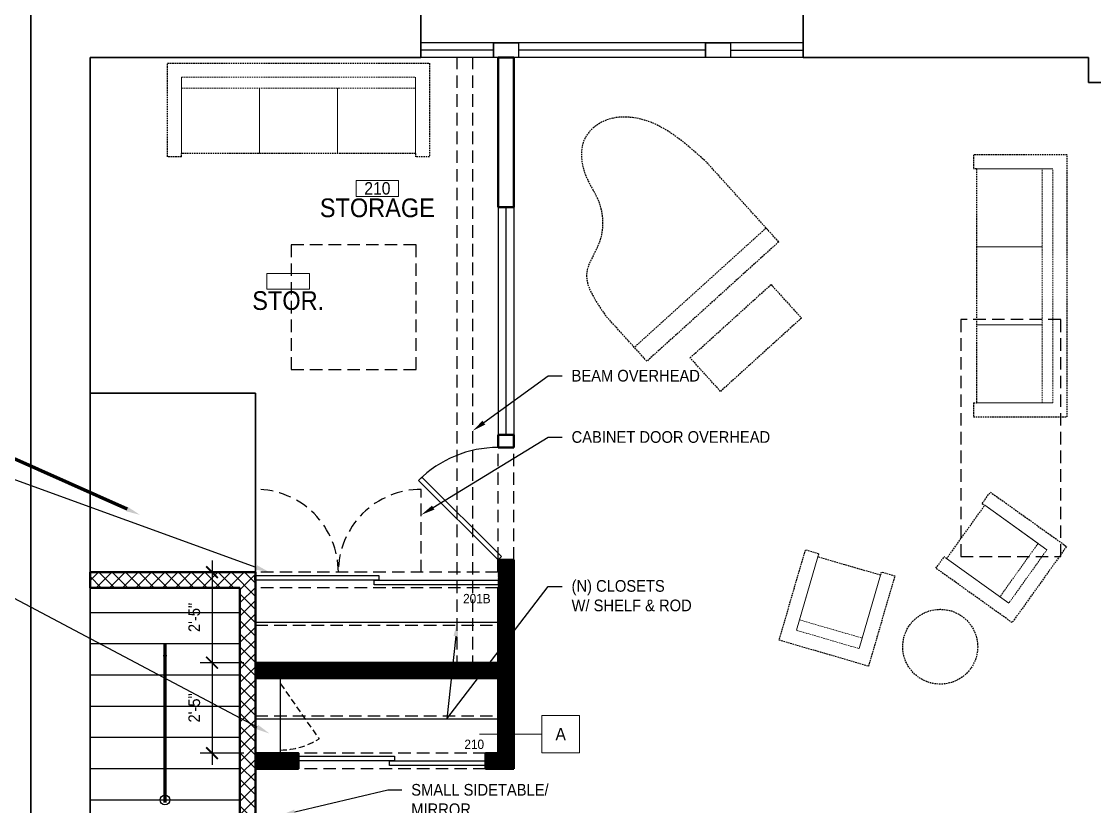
# Model space of a CAD drawing. Header units: inches. Extents: x -3240 to 2438, y -1045 to 802.
# Drawn here: x -843 to -499.1, y -257.6 to -5.9 of the extents above; entities that cross this region are included whole.
import ezdxf
from ezdxf import colors
from ezdxf.entities.mleader import LeaderData, LeaderLine
from ezdxf.enums import TextEntityAlignment as Align
from ezdxf.math import Vec2, Vec3

# ---------------------------------------------------------------- set-up
doc = ezdxf.new("R2010")
doc.units = ezdxf.units.IN
doc.header["$LTSCALE"] = 4
doc.header["$MEASUREMENT"] = 0
doc.header["$PDMODE"] = 35
doc.header["$PDSIZE"] = -5
for name, pattern in [('DASHED', [0.75, 0.5, -0.25]), ('DASHEDX2', [1.5, 1, -0.5]), ('HIDDEN2', [0.1875, 0.125, -0.0625])]:
    doc.linetypes.add(name, pattern=pattern)
doc.layers.get('0').update_dxf_attribs({"linetype": 'CONTINUOUS'})
doc.layers.get('Defpoints').update_dxf_attribs({"linetype": 'CONTINUOUS'})
for name, color, linetype in [('0 @ 48', 7, 'CONTINUOUS'), ('A-FLOR-STAIR', 6, 'CONTINUOUS'), ('A-NOTE-REF-1_4', 8, 'CONTINUOUS'), ('A-WALL-HTCH', 40, 'CONTINUOUS')]:
    doc.layers.add(name, color=color, linetype=linetype)
for name, color, linetype, lineweight in [('0-OWNER', 7, 'HIDDEN2', 25), ('A-DOOR-HEAD', 7, 'DASHEDX2', 25), ('A-DOOR-PRHT', 7, 'CONTINUOUS', 25), ('A-EQPM-MOVE', 7, 'CONTINUOUS', 25), ('A-EQPM-MOVE-DET', 9, 'CONTINUOUS', 9), ('A-FLOR-CASE', 6, 'CONTINUOUS', 25), ('A-FLOR-CASE-OVHD', 7, 'DASHED', 25), ('A-FLOR-LEVL', 4, 'CONTINUOUS', 35), ('A-FLOR-OVHD', 7, 'DASHEDX2', 25), ('A-GLAZ-PRHT', 7, 'CONTINUOUS', 25), ('A-NOTE', 8, 'CONTINUOUS', 15), ('A-NOTE-DIM', 8, 'CONTINUOUS', 15), ('A-NOTE-RCP', 8, 'CONTINUOUS', 15), ('A-NOTE-REF', 8, 'CONTINUOUS', 15), ('A-NOTE-REF @ 48', 8, 'CONTINUOUS', 15), ('A-NOTE-SPEC', 8, 'CONTINUOUS', 15), ('A-WALL-CORE', 4, 'CONTINUOUS', 35), ('A-WALL-FULL', 3, 'CONTINUOUS', 50), ('X', 1, 'CONTINUOUS', 100)]:
    doc.layers.add(name, color=color, linetype=linetype, lineweight=lineweight)
doc.styles.add('1_4SM', font='swisse.ttf', dxfattribs={"width": 0.9, "height": 4})
doc.styles.add('ANNOT-SM', font='swisse.ttf', dxfattribs={"width": 0.9, "height": 0.078125})
doc.styles.add('STAT-MD', font='swisse.ttf', dxfattribs={"width": 0.9, "height": 0.125})
doc.styles.add('STAT-SM', font='swisse.ttf', dxfattribs={"width": 0.9, "height": 0.078125})
doc.dimstyles.new('DIM-ANNOT', dxfattribs={"dimtxt": 0.078125, "dimasz": 0.078125, "dimexe": 0.078125, "dimexo": 0.078125, "dimgap": 0.078125, "dimtad": 1, "dimzin": 11, "dimdsep": 46, "dimlunit": 4, "dimtxsty": 'ANNOT-SM', "dimblk1": 'ARCHTICK', "dimblk2": 'ARCHTICK', "dimsah": 1, "dimcen": 0, "dimdle": 0.078125, "dimclrd": 8, "dimclre": 8, "dimclrt": 8, "dimadec": 0, "dimazin": 0, "dimtfac": 4, "dimtofl": 0, "dimtmove": 2, "dimatfit": 3, "dimfxl": 1, "dimfrac": 2, "dimtzin": 0, "dimarcsym": 0})
doc.dimstyles.new('DIM1_4$7', dxfattribs={"dimtxt": 4, "dimasz": 4, "dimexe": 2, "dimexo": 2, "dimgap": 2, "dimtad": 0, "dimzin": 11, "dimdsep": 46, "dimlunit": 4, "dimtxsty": '1_4SM', "dimcen": 4, "dimdle": 2, "dimclrd": 8, "dimclre": 8, "dimclrt": 8, "dimadec": 0, "dimazin": 0, "dimtfac": 4, "dimtofl": 0, "dimtmove": 1, "dimatfit": 3, "dimfxl": 1, "dimfrac": 2, "dimtzin": 0, "dimarcsym": 0})

# ---------------------------------------------------------------- blocks, each defined once
blk = doc.blocks.new('*U22')
at = {"layer": 'A-DOOR-HEAD'}
for p, q in [((0, 0), (60, 0)), ((0, -5), (60, -5))]:
    blk.add_line(p, q, dxfattribs=at)
at = {"layer": 'A-DOOR-PRHT'}
for points in [[(0, -4), (30.75, -4), (30.75, -2.5), (0, -2.5)], [(29.25, -2.5), (60, -2.5), (60, -1), (29.25, -1)]]:
    blk.add_lwpolyline(points, close=True, dxfattribs=at)
blk = doc.blocks.new('P-OWNER-KIRKLAND BABY GRAND PIANO')
blk.add_lwpolyline([(-21.75, 19.76), (-25.26, 5.7), (8.69, -2.79), (12.21, 11.28)], close=True)
at = {"layer": 'A-EQPM-MOVE', "linetype": 'ByBlock'}
for p, q in [((24.94, 16.86), (29.64, 35.68)), ((-30.36, 30.68), (24.94, 16.86))]:
    blk.add_line(p, q, dxfattribs=at)
blk.add_lwpolyline([(-30.36, 30.68), (-22.01, 64.1)], dxfattribs=at)
blk.add_spline([(-22.01, 64.1), (-8.74, 87.23), (-0.12, 91.14), (8.81, 89.18), (14.09, 79.15), (14.4, 69.37), (20.58, 57.51), (29.18, 49.95), (30.28, 44.12), (29.64, 35.68)], degree=3, dxfattribs=at)
at = {"layer": 'A-EQPM-MOVE-DET', "linetype": 'ByBlock'}
blk.add_line((-28.91, 36.5), (26.39, 22.68), dxfattribs=at)
blk = doc.blocks.new('*U13')
at = {"layer": 'A-EQPM-MOVE', "linetype": 'ByBlock'}
for p, q in [((-15, -30), (-15, 0)), ((-15, 0), (15, 0)), ((15, 0), (15, -30)), ((-10.5, -30), (-15, -30)), ((-10.5, -30), (-10.5, -29)), ((10.5, -29), (-10.5, -29)), ((10.5, -29), (10.5, -30)), ((15, -30), (10.5, -30))]:
    blk.add_line(p, q, dxfattribs=at)
at = {"layer": 'A-EQPM-MOVE-DET', "linetype": 'ByBlock'}
for p, q in [((-10.5, -4.5), (10.5, -4.5)), ((-10.5, -8), (10.5, -8))]:
    blk.add_line(p, q, dxfattribs=at)
at = {"layer": 'A-EQPM-MOVE-DET'}
for p, q in [((-10.5, -29), (-10.5, -4.5)), ((10.5, -29), (10.5, -4.5)), ((-10.5, -29), (-10.5, -8))]:
    blk.add_line(p, q, dxfattribs=at)
blk = doc.blocks.new('*U14')
at = {"layer": 'A-EQPM-MOVE', "linetype": 'ByBlock'}
for p, q in [((-42, -30), (-42, 0)), ((-42, 0), (42, 0)), ((42, 0), (42, -30)), ((-37.5, -30), (-42, -30)), ((-37.5, -30), (-37.5, -29)), ((37.5, -29), (-37.5, -29)), ((37.5, -29), (37.5, -30)), ((42, -30), (37.5, -30))]:
    blk.add_line(p, q, dxfattribs=at)
at = {"layer": 'A-EQPM-MOVE-DET', "linetype": 'ByBlock'}
for p, q in [((-37.5, -4.5), (37.5, -4.5)), ((-37.5, -8), (37.5, -8))]:
    blk.add_line(p, q, dxfattribs=at)
at = {"layer": 'A-EQPM-MOVE-DET'}
for p, q in [((-37.5, -29), (-37.5, -4.5)), ((37.5, -29), (37.5, -4.5)), ((-37.5, -29), (-37.5, -8)), ((-12.5, -29), (-12.5, -8)), ((12.5, -29), (12.5, -8))]:
    blk.add_line(p, q, dxfattribs=at)
blk = doc.blocks.new('00-REF-ROOMT')
at = {"layer": 'A-NOTE-SPEC'}
blk.add_lwpolyline([(-0.1418, 0.1805), (0.1418, 0.1805), (0.1418, 0.0752), (-0.1418, 0.0752)], close=True, dxfattribs=at)
at = {"layer": 'A-NOTE', "width": 0.9}
for tag, height, style, p in [('ROOM', 0.125, 'STAT-MD', (0, -0.0637)), ('AREA', 0.0833, 'STAT-SM', (0, -0.1744))]:
    blk.add_attdef(tag, text='', height=height, dxfattribs=dict(at, style=style)).set_placement(p, align=Align.CENTER)
at = {"layer": 'A-NOTE-RCP', "style": 'STAT-SM', "width": 0.9}
blk.add_attdef('ELEV', text='', height=0.0833, dxfattribs=at).set_placement((0, 0.0382), align=Align.TOP_CENTER)
at = {"layer": 'A-NOTE-SPEC', "style": 'STAT-SM', "width": 0.9}
blk.add_attdef('NUMBER', text='', height=0.0833, dxfattribs=at).set_placement((0, 0.0873), align=Align.CENTER)
blk = doc.blocks.new('*U18')
at = {"layer": 'A-DOOR-HEAD'}
for p, q in [((0, 0), (36, 0)), ((0, -5), (36, -5))]:
    blk.add_line(p, q, dxfattribs=at)
at = {"layer": 'A-DOOR-PRHT'}
blk.add_lwpolyline([(0, 0), (1.06, -1.06), (26.52, 24.4), (25.46, 25.46)], close=True, dxfattribs=at)
blk.add_arc((0, 0), 36, 0, 45, dxfattribs=at)
blk = doc.blocks.new('*U21')
at = {"layer": 'A-DOOR-HEAD'}
for p, q in [((0, 0), (78, 0)), ((0, -5), (78, -5))]:
    blk.add_line(p, q, dxfattribs=at)
at = {"layer": 'A-DOOR-PRHT'}
for points in [[(0, -4), (39.75, -4), (39.75, -2.5), (0, -2.5)], [(38.25, -2.5), (78, -2.5), (78, -1), (38.25, -1)]]:
    blk.add_lwpolyline(points, close=True, dxfattribs=at)
blk = doc.blocks.new('_ARCHTICK')
at = {"color": 0, "linetype": 'ByBlock', "const_width": 0.15}
blk.add_lwpolyline([(-0.5, -0.5), (0.5, 0.5)], dxfattribs=at)
blk = doc.blocks.new('*D53')
at = {"layer": 'A-NOTE-DIM', "color": 8, "lineweight": -2, "transparency": 16777216}
for p, q in [((-781.93, -178.75), (-781.93, -215.25)), ((-771.75, -182.5), (-785.68, -182.5)), ((-771.75, -211.5), (-785.68, -211.5))]:
    blk.add_line(p, q, dxfattribs=at)
at = {"layer": 'Defpoints', "color": 0, "transparency": 16777216}
for p in [(-768, -182.5), (-781.93, -211.5), (-768, -211.5)]:
    blk.add_point(p, dxfattribs=at)
at = {"layer": 'A-NOTE-DIM', "color": 8, "lineweight": -2, "transparency": 16777216, "xscale": 3.75, "yscale": 3.75, "zscale": 3.75}
for p, rotation in [((-781.93, -182.5), 90), ((-781.93, -211.5), 270)]:
    blk.add_blockref('_ARCHTICK', p, dxfattribs=dict(at, rotation=rotation))
at = {"layer": 'A-NOTE-DIM', "color": 8, "transparency": 16777216, "insert": (-787.6, -197), "char_height": 3.75, "attachment_point": 5, "rotation": 90, "style": 'ANNOT-SM'}
blk.add_mtext('2\'-5" ', dxfattribs=at)
blk = doc.blocks.new('*D54')
at = {"layer": 'A-NOTE-DIM', "color": 8, "lineweight": -2, "transparency": 16777216}
for p, q in [((-781.93, -207.75), (-781.93, -244.25)), ((-771.75, -211.5), (-785.68, -211.5)), ((-771.75, -240.5), (-785.68, -240.5))]:
    blk.add_line(p, q, dxfattribs=at)
at = {"layer": 'Defpoints', "color": 0, "transparency": 16777216}
for p in [(-768, -211.5), (-781.93, -240.5), (-768, -240.5)]:
    blk.add_point(p, dxfattribs=at)
at = {"layer": 'A-NOTE-DIM', "color": 8, "lineweight": -2, "transparency": 16777216, "xscale": 3.75, "yscale": 3.75, "zscale": 3.75}
for p, rotation in [((-781.93, -211.5), 90), ((-781.93, -240.5), 270)]:
    blk.add_blockref('_ARCHTICK', p, dxfattribs=dict(at, rotation=rotation))
at = {"layer": 'A-NOTE-DIM', "color": 8, "transparency": 16777216, "insert": (-787.6, -226), "char_height": 3.75, "attachment_point": 5, "rotation": 90, "style": 'ANNOT-SM'}
blk.add_mtext('2\'-5" ', dxfattribs=at)
blk = doc.blocks.new('*U25')
at = {"layer": 'A-NOTE-REF'}
blk.add_line((0.125, 0), (0.5412, 0), dxfattribs=at)
blk.add_lwpolyline([(-0.125, -0.125), (0.125, -0.125), (0.125, 0.125), (-0.125, 0.125)], close=True, dxfattribs=at)
at = {"layer": 'A-NOTE-REF', "style": 'STAT-SM', "width": 0.9}
blk.add_attdef('PARTITION', text='', height=0.0833, dxfattribs=at).set_placement((0, 0), align=Align.MIDDLE)
for tag, p in [('1', (0.1967, 0)), ('2', (0.1967, -0.1185))]:
    blk.add_attdef(tag, text='', height=0.0833, dxfattribs=at).set_placement(p, align=Align.MIDDLE_LEFT)
blk = doc.blocks.new('00-REF-DOOR')
at = {"layer": 'A-NOTE-REF', "style": 'STAT-SM', "width": 0.9}
blk.add_attdef('DOOR', text='', height=0.0625, rotation=90, dxfattribs=at).set_placement((0, 0), align=Align.BOTTOM_LEFT)
blk = doc.blocks.new('P-BASE02')
at = {"layer": 'A-WALL-HTCH'}
h = blk.add_hatch(dxfattribs=at)
h.set_pattern_fill('ANSI37', color=256, scale=24, style=0)
h.set_pattern_definition([(45, (200, 0), (-2.12132, 2.12132), []), (135, (200, 0), (-2.12132, -2.12132), [])])
h.paths.add_polyline_path([(-768.01, -266.92), (-768.01, -260.92), (-768, -260.92), (-768, -182.5), (-821, -182.5), (-821, -187.5), (-773, -187.5), (-773, -266.92)])
h.paths.add_polyline_path([(-731.25, -340.5), (-731.25, -334.5), (-821, -334.5), (-821, -340.5)])
h.paths.add_polyline_path([(-695.25, -334.5), (-695.25, -340.5), (-685.25, -340.5), (-685.25, -334.5)])
at = {"layer": 'A-FLOR-LEVL'}
blk.add_lwpolyline([(-821, -182.5), (-821, -125.13), (-768, -125.13), (-768, -182.5)], dxfattribs=at)
at = {"layer": 'A-FLOR-OVHD'}
for points in [[(-756.55, -117.5), (-716.55, -117.5), (-716.55, -77.5), (-756.55, -77.5)], [(-541.95, -177.5), (-509.95, -177.5), (-509.95, -101.5), (-541.95, -101.5)]]:
    blk.add_lwpolyline(points, close=True, dxfattribs=at)
at = {"layer": 'A-FLOR-STAIR'}
for p, q in [((-773, -195.5), (-821, -195.5)), ((-773, -205.5), (-821, -205.5)), ((-773, -215.5), (-821, -215.5)), ((-773, -225.5), (-821, -225.5)), ((-773, -235.5), (-821, -235.5)), ((-773, -245.5), (-821, -245.5)), ((-821, -255.5), (-773, -255.5))]:
    blk.add_line(p, q, dxfattribs=at)
at = {"layer": 'A-GLAZ-PRHT'}
for p, q in [((-592.5, -12.75), (-715, -12.75)), ((-691.75, -12.75), (-691.75, -17.5)), ((-683.75, -12.75), (-683.75, -17.5)), ((-623.75, -12.75), (-623.75, -17.5)), ((-615.75, -12.75), (-615.75, -17.5)), ((-691.75, -15.12), (-715, -15.12)), ((-623.75, -15.12), (-683.75, -15.12)), ((-615.75, -15.12), (-592.5, -15.12)), ((-592.5, -17.5), (-715, -17.5)), ((-690.25, -65.5), (-690.25, -138.5)), ((-687.75, -65.5), (-687.75, -138.5)), ((-685.25, -65.5), (-685.25, -138.5))]:
    blk.add_line(p, q, dxfattribs=at)
for points in [[(-683.75, -17.5), (-691.75, -17.5), (-691.75, -12.75), (-683.75, -12.75)], [(-615.75, -17.5), (-623.75, -17.5), (-623.75, -12.75), (-615.75, -12.75)]]:
    blk.add_lwpolyline(points, close=True, dxfattribs=at)
at = {"layer": 'A-NOTE-REF-1_4'}
blk.add_circle((-797, -255.5), 1.55, dxfattribs=at)
at = {"layer": 'A-WALL-CORE'}
for p, q in [((-840, -718), (-840, 0)), ((-715, -17.5), (-715, 0)), ((-592.5, -17.5), (-592.5, 0)), ((-821, -700.5), (-821, -17.5)), ((-821, -17.5), (-715, -17.5)), ((-592.5, -17.5), (-501, -17.5)), ((-501, -25.5), (-501, -17.5)), ((-481, -25.5), (-501, -25.5))]:
    blk.add_line(p, q, dxfattribs=at)
at = {"layer": 'A-WALL-FULL'}
for p, q in [((-690.25, -17.5), (-690.25, -65.5)), ((-685.25, -17.5), (-690.25, -17.5)), ((-685.25, -17.5), (-685.25, -65.5)), ((-690.25, -65.5), (-685.25, -65.5)), ((-690.25, -138.5), (-685.25, -138.5)), ((-690.25, -138.5), (-690.25, -142.5)), ((-685.25, -138.5), (-685.25, -142.5)), ((-690.25, -178.5), (-690.25, -182.5)), ((-685.25, -178.5), (-685.25, -187.5)), ((-821, -182.5), (-768, -182.5)), ((-821, -182.5), (-821, -187.5)), ((-821, -187.5), (-773, -187.5)), ((-773, -187.5), (-773, -266.92)), ((-768, -260.92), (-768, -187.5))]:
    blk.add_line(p, q, dxfattribs=at)
at = {"layer": 'A-NOTE-REF @ 48', "xscale": 48, "yscale": 48, "zscale": 48}
blk.add_blockref('00-REF-ROOMT', (-757.51, -95.35), dxfattribs=at).add_auto_attribs({'ROOM': 'STOR.'})
at = {"layer": 'A-NOTE-REF'}
ml = blk.add_multileader_mtext('Standard', dxfattribs=at)
ml.set_content('MOVE AV OUTLETS/EQUIPMENT FROM THIS LOCATION', color=256, style='ANNOT-SM')
ml.set_leader_properties()
ml.build(insert=Vec2(0, 0))
ml.multileader.update_dxf_attribs({"dogleg_length": 0.0938, "arrow_head_size": 4.5, "scale": 48})
ctx = ml.context
ctx.base_point, ctx.scale, ctx.char_height, ctx.arrow_head_size, ctx.landing_gap_size, ctx.plane_origin = Vec3(-912.82, -145.62), 48, 3.75, 4.5, 3, Vec3(-840.15, -188.83)
ctx.text_align_type = 2
notes = []
notes.append((ctx, [(0, (1, 1, 0), (-846.56, -145.62), (-1, 0), 4.5, [(0, [(-805, -164.12)], 0, [])])]))
ctx.mtext.insert, ctx.mtext.width, ctx.mtext.alignment, ctx.mtext.flow_direction = Vec3(-854.06, -143.69), 33.4074, 3, 5
at = {"layer": 'A-NOTE-REF-1_4'}
blk.add_leader([(-797, -205.5), (-797, -256.32)], dimstyle='DIM1_4$7', override={"dimgap": 2, "dimtad": 0}, dxfattribs=at)
for ctx, leaders in notes:
    for number, flags, end, landing, length, lines in leaders:
        leader = LeaderData()
        leader.index, (leader.has_last_leader_line, leader.has_dogleg_vector, leader.attachment_direction) = number, flags
        leader.last_leader_point, leader.dogleg_vector, leader.dogleg_length = Vec3(end), Vec3(landing), length
        for number, points, colour, breaks in lines:
            line = LeaderLine()
            line.index, line.vertices, line.color, line.breaks = number, Vec3.list(points), colors.encode_raw_color(colour), breaks
            leader.lines.append(line)
        ctx.leaders.append(leader)

msp = doc.modelspace()

# ---------------------------------------------------------------- hatches: boundary and pattern name
at = {"layer": 'A-WALL-HTCH'}
h = msp.add_hatch(dxfattribs=at)
h.set_pattern_fill('ANSI31', color=256)
h.paths.add_polyline_path([(-685.25, -178.5), (-690.25, -178.5), (-690.25, -211.5), (-768, -211.5), (-768, -216.5), (-690.25, -216.5), (-690.25, -240.5), (-694.25, -240.5), (-694.25, -245.5), (-685.25, -245.5)])
h.paths.add_polyline_path([(-754.25, -240.5), (-768, -240.5), (-768, -245.5), (-754.25, -245.5)], flags=17)
h.paths.add_polyline_path([(-768, -266.92), (-773, -266.92), (-773, -294.5), (-768, -294.5)])
h.paths.add_polyline_path([(-685.25, -344.5), (-691.25, -344.5), (-691.25, -380.5), (-685.25, -380.5)])

# ---------------------------------------------------------------- linework, layer by layer
at = {"layer": '0-OWNER'}
msp.add_circle((-548.548, -206.391), 12, dxfattribs=at)
at = {"layer": 'A-FLOR-CASE'}
for p, q in [((-768, -198.5), (-690.25, -198.5)), ((-760, -240.5), (-760, -216.5)), ((-768, -229.5), (-690.25, -229.5))]:
    msp.add_line(p, q, dxfattribs=at)
at = {"layer": 'A-FLOR-CASE-OVHD'}
msp.add_lwpolyline([(-760, -218.242), (-747.631, -235.891, -0.1429102), (-760, -239.5)], format="xyb", dxfattribs=at)
at = {"layer": 'A-FLOR-OVHD'}
for p, q in [((-703.452, -17.25), (-703.452, -211.5)), ((-698.452, -17.25), (-698.452, -211.5)), ((-768, -199.5), (-690.25, -199.5)), ((-768, -228.5), (-690.25, -228.5))]:
    msp.add_line(p, q, dxfattribs=at)
for points in [[(-768, -182.5), (-768, -155.942, -0.4142136), (-741.442, -182.5, -1)], [(-714.884, -182.5), (-714.884, -155.942, 0.4142136), (-741.442, -182.5, 1)]]:
    msp.add_lwpolyline(points, format="xyb", dxfattribs=at)
at = {"layer": 'A-WALL-FULL'}
for p, q in [((-690.25, -142.5), (-685.25, -142.5)), ((-690.25, -178.5), (-685.25, -178.5)), ((-768, -187.5), (-768, -182.5)), ((-690.25, -187.5), (-690.25, -211.5)), ((-685.25, -187.5), (-685.25, -245.5)), ((-768, -211.5), (-690.25, -211.5)), ((-768, -211.5), (-768, -216.5)), ((-768, -216.5), (-690.25, -216.5)), ((-690.25, -216.5), (-690.25, -240.5)), ((-768, -240.5), (-768, -245.5)), ((-690.25, -245.5), (-685.25, -245.5))]:
    msp.add_line(p, q, dxfattribs=at)
for points in [[(-768, -245.5), (-754.25, -245.5), (-754.25, -240.5), (-768, -240.5)], [(-690.25, -245.5), (-694.25, -245.5), (-694.25, -240.5), (-690.25, -240.5)]]:
    msp.add_lwpolyline(points, dxfattribs=at)

# ---------------------------------------------------------------- block references
at = {"rotation": 90}
msp.add_blockref('*U18', (-690.25, -178.5), dxfattribs=at)
at = {"xscale": -1}
for name, p in [('*U21', (-690.25, -182.5)), ('*U22', (-694.25, -240.5))]:
    msp.add_blockref(name, p, dxfattribs=at)
at = {"layer": '0 @ 48', "xscale": 48, "yscale": 48, "zscale": 48}
msp.add_blockref('00-REF-ROOMT', (-728.935, -65.608), dxfattribs=at).add_auto_attribs({'NUMBER': '210', 'ROOM': 'STORAGE'})
at = {"layer": '0 @ 48', "xscale": 48, "yscale": 48, "zscale": 48, "rotation": 270}
for p, values in [((-701.458, -193.357), {'DOOR': '201B'}), ((-701.042, -240.068), {'DOOR': '210'})]:
    msp.add_blockref('00-REF-DOOR', p, dxfattribs=at).add_auto_attribs(values)
at = {"layer": '0 @ 48'}
ref = msp.add_blockref('*U25', (-670.188, -234.409), dxfattribs=dict(at, xscale=-48, yscale=48, zscale=48))
ref.add_attrib('PARTITION', 'A', dxfattribs={"layer": 'A-NOTE-REF', "height": 4, "style": 'STAT-SM', "width": 0.9}).set_placement((-670.188, -234.409), align=Align.MIDDLE)
at = {"layer": '0-OWNER'}
msp.add_blockref('*U14', (-754.2, -19.288), dxfattribs=at)
at = {"layer": '0-OWNER', "xscale": -1}
for name, p, rotation in [('P-OWNER-KIRKLAND BABY GRAND PIANO', (-612.626, -117.96), 28.13519672942849), ('*U14', (-507.925, -90.725), 270), ('*U13', (-585.843, -208.375), 163.75002696887)]:
    msp.add_blockref(name, p, dxfattribs=dict(at, rotation=rotation))
at = {"layer": '0-OWNER', "rotation": 234.4588652832902}
msp.add_blockref('*U13', (-516.792, -186.456), dxfattribs=at)
at = {"layer": 'X'}
msp.add_blockref('P-BASE02', (0, 0), dxfattribs=at)

# ---------------------------------------------------------------- dimensions: what is measured, and where the dimension line sits
at = {"layer": 'A-NOTE-DIM'}
for base, p1, p2, picture, middle in [((-781.925, -211.5), (-768, -182.5), (-768, -211.5), '*D53', (-787.599, -197)), ((-781.925, -240.5), (-768, -211.5), (-768, -240.5), '*D54', (-787.599, -226))]:
    dim = msp.add_linear_dim(base=base, p1=p1, p2=p2, angle=90, dimstyle='DIM-ANNOT', override={"dimpost": ' '}, dxfattribs=at)
    dim.commit()
    dim.dimension.update_dxf_attribs({"geometry": picture, "text_midpoint": middle})

# ---------------------------------------------------------------- leaders
at = {"layer": 'A-NOTE-REF'}
ml = msp.add_multileader_mtext('Standard', dxfattribs=at)
ml.set_content('(E) WINDOWS TYP.', color=256, style='ANNOT-SM')
ml.set_leader_properties()
ml.build(insert=Vec2(0, 0))
ml.multileader.update_dxf_attribs({"dogleg_length": 0.0938, "arrow_head_size": 4.5, "scale": 48})
ctx = ml.context
ctx.base_point, ctx.scale, ctx.char_height, ctx.arrow_head_size, ctx.landing_gap_size, ctx.plane_origin = Vec3(-244.202, 16.497), 48, 3.75, 4.5, 3, Vec3(-184.125, -3.628)
ctx.text_align_type = 2
notes = []
notes.append((ctx, [(0, (1, 1, 0), (-198.775, 16.497), (-1, 0), 4.5, [(0, [(-173.325, -12.75)], 0, [])])]))
ctx.mtext.insert, ctx.mtext.width, ctx.mtext.alignment, ctx.mtext.flow_direction = Vec3(-206.275, 18.372), 39.43967, 3, 5
ml = msp.add_multileader_mtext('Standard', dxfattribs=at)
ml.set_content('BEAM OVERHEAD', color=256, style='ANNOT-SM')
ml.set_leader_properties()
ml.build(insert=Vec2(0, 0))
ml.multileader.update_dxf_attribs({"dogleg_length": 0.0938, "arrow_head_size": 4.5, "scale": 48})
ctx = ml.context
ctx.base_point, ctx.scale, ctx.char_height, ctx.arrow_head_size, ctx.landing_gap_size, ctx.plane_origin = Vec3(-669.7, -119.543), 48, 3.75, 4.5, 3, Vec3(-678.85, -139.668)
notes.append((ctx, [(0, (1, 1, 0), (-674.2, -119.543), (1, 0), 4.5, [(0, [(-698.452, -137.199)], 0, [])])]))
ctx.mtext.insert, ctx.mtext.width, ctx.mtext.flow_direction = Vec3(-666.7, -117.619), 38.1585, 5
ml = msp.add_multileader_mtext('Standard', dxfattribs=at)
ml.set_content('CABINET DOOR OVERHEAD', color=256, style='ANNOT-SM')
ml.set_leader_properties()
ml.build(insert=Vec2(0, 0))
ml.multileader.update_dxf_attribs({"dogleg_length": 0.0938, "arrow_head_size": 4.5, "scale": 48})
ctx = ml.context
ctx.base_point, ctx.scale, ctx.char_height, ctx.arrow_head_size, ctx.landing_gap_size, ctx.plane_origin = Vec3(-669.7, -139.191), 48, 3.75, 4.5, 3, Vec3(-678.85, -159.316)
notes.append((ctx, [(0, (1, 1, 0), (-674.2, -139.191), (1, 0), 4.5, [(0, [(-714.884, -164.122)], 0, [])])]))
ctx.mtext.insert, ctx.mtext.width, ctx.mtext.flow_direction = Vec3(-666.7, -137.266), 38.1585, 5
ml = msp.add_multileader_mtext('Standard', dxfattribs=at)
ml.set_content('DOORS 201B AND 210 TRADE LOCATIONS', color=256, style='ANNOT-SM')
ml.set_leader_properties()
ml.build(insert=Vec2(0, 0))
ml.multileader.update_dxf_attribs({"dogleg_length": 0.0938, "arrow_head_size": 4.5, "scale": 48})
ctx = ml.context
ctx.base_point, ctx.scale, ctx.char_height, ctx.arrow_head_size, ctx.landing_gap_size, ctx.plane_origin = Vec3(-895.755, -150.434), 48, 3.75, 4.5, 3, Vec3(-847.325, -170.559)
ctx.text_align_type = 2
notes.append((ctx, [(0, (1, 1, 0), (-851.975, -150.434), (-1, 0), 4.5, [(0, [(-763.5, -182.5)], 0, [])])]))
ctx.mtext.insert, ctx.mtext.width, ctx.mtext.alignment, ctx.mtext.flow_direction = Vec3(-859.475, -148.51), 38.1585, 3, 5
ml = msp.add_multileader_mtext('Standard', dxfattribs=at)
ml.set_content('RELOCATED AV EQUIP\\PIN ENCLOSED CABINET/WALL ', color=256, style='ANNOT-SM')
ml.set_leader_properties()
ml.build(insert=Vec2(0, 0))
ml.multileader.update_dxf_attribs({"dogleg_length": 0.0938, "arrow_head_size": 4.5, "scale": 48})
ctx = ml.context
ctx.base_point, ctx.scale, ctx.char_height, ctx.arrow_head_size, ctx.landing_gap_size, ctx.plane_origin = Vec3(-901.191, -187.354), 48, 3.75, 4.5, 3, Vec3(-847.325, -207.479)
ctx.text_align_type = 2
notes.append((ctx, [(0, (1, 1, 0), (-851.975, -187.354), (-1, 0), 4.5, [(0, [(-763.5, -234.229)], 0, [])])]))
ctx.mtext.insert, ctx.mtext.width, ctx.mtext.alignment, ctx.mtext.flow_direction = Vec3(-859.475, -185.238), 38.1585, 3, 5
ml = msp.add_multileader_mtext('Standard', dxfattribs=at)
ml.set_content('(N) CLOSETS\\PW/ SHELF & ROD', color=256, style='ANNOT-SM')
ml.set_leader_properties()
ml.build(insert=Vec2(0, 0))
ml.multileader.update_dxf_attribs({"dogleg_length": 0.0938, "arrow_head_size": 4.5, "scale": 48})
ctx = ml.context
ctx.base_point, ctx.scale, ctx.char_height, ctx.arrow_head_size, ctx.landing_gap_size, ctx.plane_origin = Vec3(-669.7, -187.129), 48, 3.75, 4.5, 3, Vec3(-688.559, -207.254)
notes.append((ctx, [(0, (1, 1, 0), (-674.2, -187.129), (1, 0), 4.5, [(1, [(-703.325, -198.5), (-706.625, -229.5)], 0, [])])]))
ctx.mtext.insert, ctx.mtext.width, ctx.mtext.flow_direction = Vec3(-666.7, -185.013), 44.80766, 5
ml = msp.add_multileader_mtext('Standard', dxfattribs=at)
ml.set_content('(E) 42" H. MTL GUARDRAIL', color=256, style='ANNOT-SM')
ml.set_leader_properties()
ml.build(insert=Vec2(0, 0))
ml.multileader.update_dxf_attribs({"dogleg_length": 0.0938, "arrow_head_size": 4.5, "scale": 48})
ctx = ml.context
ctx.base_point, ctx.scale, ctx.char_height, ctx.arrow_head_size, ctx.landing_gap_size, ctx.plane_origin = Vec3(-425.651, -231.15), 48, 3.75, 4.5, 3, Vec3(-366, -251.275)
ctx.text_align_type = 2
notes.append((ctx, [(0, (1, 1, 0), (-380.65, -231.15), (-1, 0), 4.5, [(0, [(-367.35, -257.25)], 0, [])])]))
ctx.mtext.insert, ctx.mtext.width, ctx.mtext.alignment, ctx.mtext.flow_direction = Vec3(-388.15, -229.226), 39.43967, 3, 5
ml = msp.add_multileader_mtext('Standard', dxfattribs=at)
ml.set_content('SMALL SIDETABLE/\\PMIRROR\\PFOR KEYS', color=256, style='ANNOT-SM')
ml.set_leader_properties()
ml.build(insert=Vec2(0, 0))
ml.multileader.update_dxf_attribs({"dogleg_length": 0.0938, "arrow_head_size": 4.5, "scale": 48})
ctx = ml.context
ctx.base_point, ctx.scale, ctx.char_height, ctx.arrow_head_size, ctx.landing_gap_size, ctx.plane_origin = Vec3(-721.075, -252.3), 48, 3.75, 4.5, 3, Vec3(-730.225, -272.425)
notes.append((ctx, [(0, (1, 1, 0), (-725.575, -252.3), (1, 0), 4.5, [(0, [(-759.8, -260.375)], 0, [])])]))
ctx.mtext.insert, ctx.mtext.width, ctx.mtext.flow_direction = Vec3(-718.075, -250.376), 31.3342, 5
for ctx, leaders in notes:
    for number, flags, end, landing, length, lines in leaders:
        leader = LeaderData()
        leader.index, (leader.has_last_leader_line, leader.has_dogleg_vector, leader.attachment_direction) = number, flags
        leader.last_leader_point, leader.dogleg_vector, leader.dogleg_length = Vec3(end), Vec3(landing), length
        for number, points, colour, breaks in lines:
            line = LeaderLine()
            line.index, line.vertices, line.color, line.breaks = number, Vec3.list(points), colors.encode_raw_color(colour), breaks
            leader.lines.append(line)
        ctx.leaders.append(leader)

doc.saveas('drawing.dxf')
